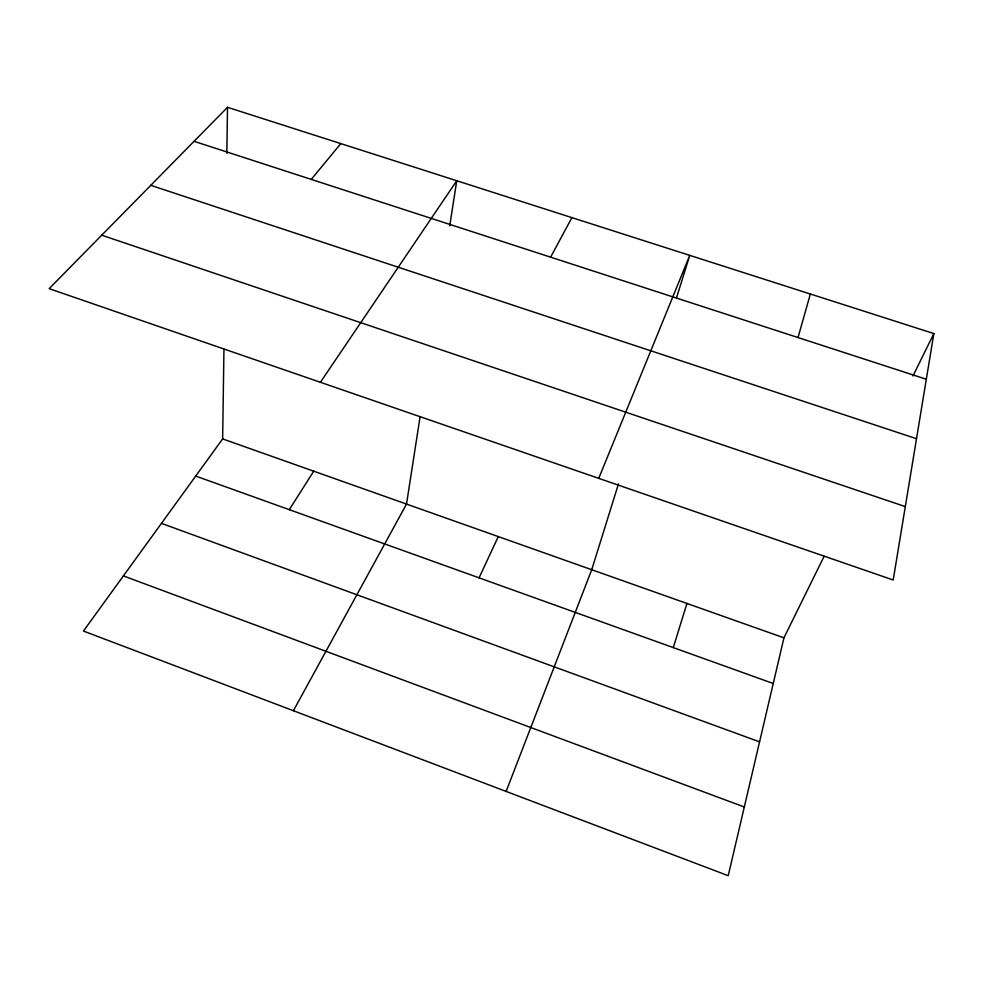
<?xml version="1.0" encoding="UTF-8"?>
<svg xmlns="http://www.w3.org/2000/svg" width="983" height="983" viewBox="0 0 983 983"><rect width="100%" height="100%" fill="white"/><g stroke="black" fill="none" stroke-linecap="round" stroke-linejoin="round"><path stroke-width="1.47" d="M824.123 556.292L783.942 637.832L728.219 875.693L83.444 631.049L222.637 438.909L223.952 349.223M226.84 153.311L227.515 107.307L933.85 333.569L893.203 579.995L49.15 288.658L227.515 107.307M420.048 416.976L406.52 504.07L293.401 710.709M449.759 225.734L456.751 180.737L320.409 382.289M798.012 337.562L810.361 294.015M673.294 647.6L686.933 603.451M618.491 483.857L591.729 569.71L506.122 791.426M676.525 297.775L689.747 255.383L598.733 478.352M479.065 577.844L498.27 536.595M912.937 376.022L933.85 333.569M550.603 257.165L571.909 217.636M289.297 509.685L313.724 471.189M311.242 179.398L340.806 143.604M194.069 141.319L926.318 379.241M150.78 185.332L916.5 438.713M101.728 235.195L905.306 506.601M222.637 438.909L783.942 637.832M195.715 476.067L773.24 683.504M161.458 523.361L759.576 741.858M123.391 575.903L744.315 806.994"/></g></svg>
